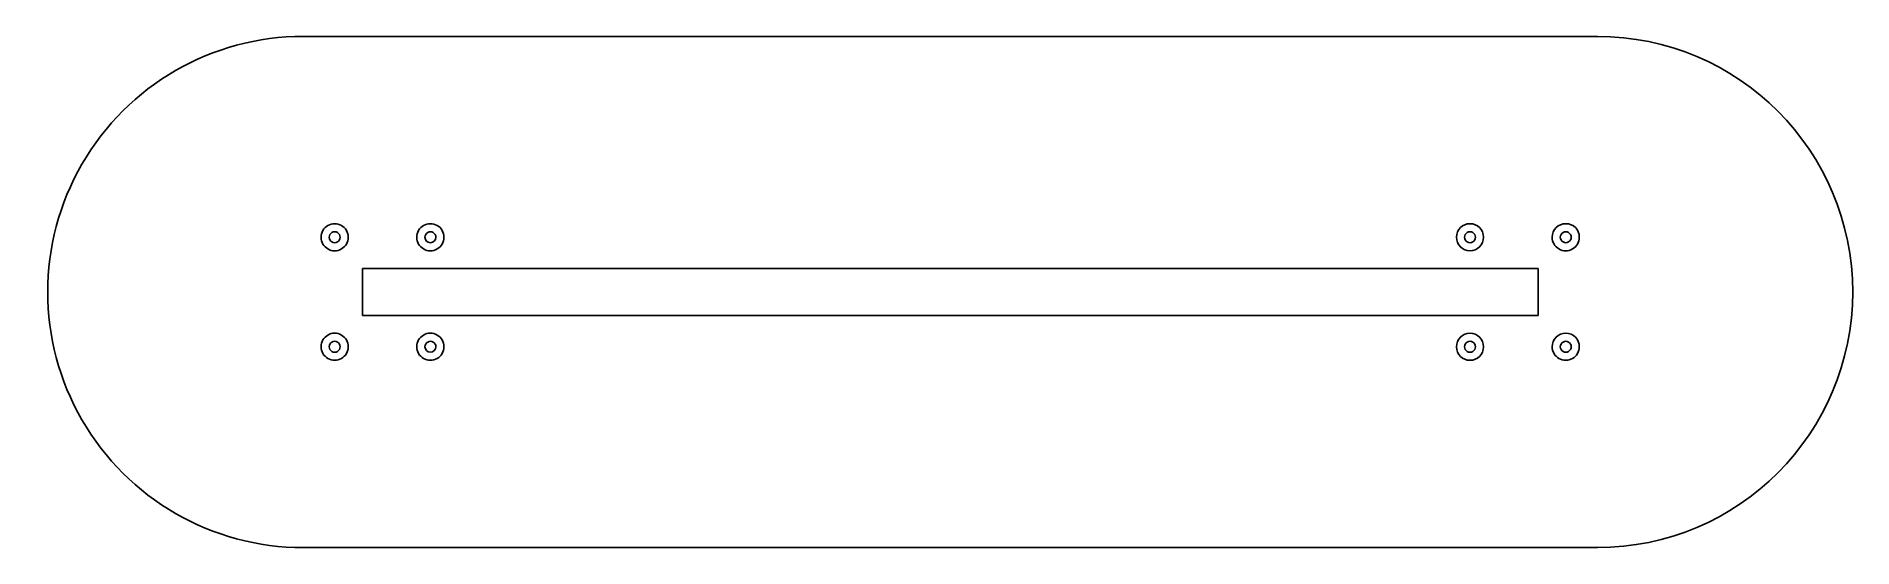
# Model space of a CAD drawing. Extents: x -21 to 245, y 169 to 244.
import ezdxf

# ---------------------------------------------------------------- set-up
doc = ezdxf.new("R2010")
doc.units = 0
doc.layers.add('Layer_1', color=7, linetype='CONTINUOUS')

msp = doc.modelspace()

# ---------------------------------------------------------------- linework, layer by layer
at = {"layer": 'Layer_1', "color": 5}
for p, q in [((18.236876, 243.563598), (207.44883, 243.563598)), ((23.625565, 214.219199), (23.625565, 214.219199)), ((24.808629, 214.219199), (24.808629, 214.219199)), ((37.625569, 214.219199), (37.625569, 214.219199)), ((38.808633, 214.219199), (38.808633, 214.219199)), ((189.625576, 214.219199), (189.625576, 214.219199)), ((190.80864, 214.219199), (190.80864, 214.219199)), ((203.625576, 214.219199), (203.625576, 214.219199)), ((204.80864, 214.219199), (204.80864, 214.219199)), ((26.879442, 202.773234), (26.879442, 209.66517)), ((26.879442, 209.66517), (198.771386, 209.66517)), ((198.771386, 209.66517), (198.771386, 202.773234)), ((198.771386, 202.773234), (26.879442, 202.773234)), ((23.625565, 198.219199), (23.625565, 198.219199)), ((24.808629, 198.219199), (24.808629, 198.219199)), ((37.625569, 198.219199), (37.625569, 198.219199)), ((38.808633, 198.219199), (38.808633, 198.219199)), ((189.625576, 198.219199), (189.625576, 198.219199)), ((190.80864, 198.219199), (190.80864, 198.219199)), ((203.625576, 198.219199), (203.625576, 198.219199)), ((204.80864, 198.219199), (204.80864, 198.219199)), ((207.44852, 168.8748), (18.237194, 168.8748))]:
    msp.add_line(p, q, dxfattribs=at)
for points in [[(-14.118649, 224.896252), (-7.443922, 236.453214), (4.890891, 243.569718), (18.236876, 243.563598)], [(207.44883, 243.563598), (228.066823, 243.55397), (244.77588, 226.837039), (244.775794, 206.219044)], [(-14.11849, 187.541871), (-20.793316, 199.098776), (-20.793376, 213.339289), (-14.118649, 224.896252)], [(20.842502, 214.219199), (20.842502, 214.927679), (21.220471, 215.582342), (21.834034, 215.936582)], [(21.834034, 215.936582), (22.447596, 216.290822), (23.203535, 216.290822), (23.817097, 215.936582)], [(23.817097, 215.936582), (24.430659, 215.582342), (24.808629, 214.927679), (24.808629, 214.219199)], [(34.842506, 214.219199), (34.842506, 214.927679), (35.220475, 215.582342), (35.834038, 215.936582)], [(35.834038, 215.936582), (36.4476, 216.290822), (37.203539, 216.290822), (37.817101, 215.936582)], [(37.817101, 215.936582), (38.430663, 215.582342), (38.808633, 214.927679), (38.808633, 214.219199)], [(186.842513, 214.219199), (186.842513, 215.314414), (187.730361, 216.202262), (188.825576, 216.202262)], [(188.825576, 216.202262), (189.920792, 216.202262), (190.80864, 215.314414), (190.80864, 214.219199)], [(200.842513, 214.219199), (200.842513, 215.314414), (201.730361, 216.202262), (202.825576, 216.202262)], [(202.825576, 216.202262), (203.920792, 216.202262), (204.80864, 215.314414), (204.80864, 214.219199)], [(21.834034, 212.501815), (21.220471, 212.856055), (20.842502, 213.510718), (20.842502, 214.219199)], [(23.817097, 212.501815), (23.203535, 212.147575), (22.447596, 212.147575), (21.834034, 212.501815)], [(22.425565, 214.912019), (22.178044, 214.769113), (22.025565, 214.505011), (22.025565, 214.219199)], [(22.025565, 214.219199), (22.025565, 213.933386), (22.178044, 213.669285), (22.425565, 213.526378)], [(23.225565, 214.912019), (22.978044, 215.054925), (22.673086, 215.054925), (22.425565, 214.912019)], [(22.425565, 213.526378), (22.673086, 213.383472), (22.978044, 213.383472), (23.225565, 213.526378)], [(23.625565, 214.219199), (23.625565, 214.505011), (23.473086, 214.769113), (23.225565, 214.912019)], [(23.225565, 213.526378), (23.473086, 213.669285), (23.625565, 213.933386), (23.625565, 214.219199)], [(24.808629, 214.219199), (24.808629, 213.510718), (24.430659, 212.856055), (23.817097, 212.501815)], [(35.834038, 212.501815), (35.220475, 212.856055), (34.842506, 213.510718), (34.842506, 214.219199)], [(37.817101, 212.501815), (37.203539, 212.147575), (36.4476, 212.147575), (35.834038, 212.501815)], [(36.425569, 214.912019), (36.178048, 214.769113), (36.025569, 214.505011), (36.025569, 214.219199)], [(36.025569, 214.219199), (36.025569, 213.777371), (36.383742, 213.419199), (36.825569, 213.419199)], [(37.225569, 214.912019), (36.978048, 215.054925), (36.67309, 215.054925), (36.425569, 214.912019)], [(36.825569, 213.419199), (37.267397, 213.419199), (37.625569, 213.777371), (37.625569, 214.219199)], [(37.625569, 214.219199), (37.625569, 214.505011), (37.47309, 214.769113), (37.225569, 214.912019)], [(38.808633, 214.219199), (38.808633, 213.510718), (38.430663, 212.856055), (37.817101, 212.501815)], [(188.825576, 212.236135), (187.730361, 212.236135), (186.842513, 213.123983), (186.842513, 214.219199)], [(188.425576, 214.912019), (188.178055, 214.769113), (188.025576, 214.505011), (188.025576, 214.219199)], [(188.025576, 214.219199), (188.025576, 213.933386), (188.178055, 213.669285), (188.425576, 213.526378)], [(189.225576, 214.912019), (188.978055, 215.054925), (188.673097, 215.054925), (188.425576, 214.912019)], [(188.425576, 213.526378), (188.673097, 213.383472), (188.978055, 213.383472), (189.225576, 213.526378)], [(190.80864, 214.219199), (190.80864, 213.123983), (189.920792, 212.236135), (188.825576, 212.236135)], [(189.625576, 214.219199), (189.625576, 214.505011), (189.473097, 214.769113), (189.225576, 214.912019)], [(189.225576, 213.526378), (189.473097, 213.669285), (189.625576, 213.933386), (189.625576, 214.219199)], [(201.834045, 212.501815), (201.220483, 212.856055), (200.842513, 213.510718), (200.842513, 214.219199)], [(203.817108, 212.501815), (203.203546, 212.147575), (202.447607, 212.147575), (201.834045, 212.501815)], [(202.425576, 214.912019), (202.178055, 214.769113), (202.025576, 214.505011), (202.025576, 214.219199)], [(202.025576, 214.219199), (202.025576, 213.933386), (202.178055, 213.669285), (202.425576, 213.526378)], [(203.225576, 214.912019), (202.978055, 215.054925), (202.673097, 215.054925), (202.425576, 214.912019)], [(202.425576, 213.526378), (202.673097, 213.383472), (202.978055, 213.383472), (203.225576, 213.526378)], [(203.625576, 214.219199), (203.625576, 214.505011), (203.473097, 214.769113), (203.225576, 214.912019)], [(203.225576, 213.526378), (203.473097, 213.669285), (203.625576, 213.933386), (203.625576, 214.219199)], [(204.80864, 214.219199), (204.80864, 213.510718), (204.43067, 212.856055), (203.817108, 212.501815)], [(244.775794, 206.219044), (244.775709, 185.601049), (228.066513, 168.884257), (207.44852, 168.8748)], [(20.842502, 198.219199), (20.842502, 198.927679), (21.220471, 199.582342), (21.834034, 199.936582)], [(21.834034, 199.936582), (22.447596, 200.290822), (23.203535, 200.290822), (23.817097, 199.936582)], [(23.817097, 199.936582), (24.430659, 199.582342), (24.808629, 198.927679), (24.808629, 198.219199)], [(34.842506, 198.219199), (34.842506, 198.927679), (35.220475, 199.582342), (35.834038, 199.936582)], [(35.834038, 199.936582), (36.4476, 200.290822), (37.203539, 200.290822), (37.817101, 199.936582)], [(37.817101, 199.936582), (38.430663, 199.582342), (38.808633, 198.927679), (38.808633, 198.219199)], [(186.842513, 198.219199), (186.842513, 199.314414), (187.730361, 200.202262), (188.825576, 200.202262)], [(188.825576, 200.202262), (189.920792, 200.202262), (190.80864, 199.314414), (190.80864, 198.219199)], [(200.842513, 198.219199), (200.842513, 199.314414), (201.730361, 200.202262), (202.825576, 200.202262)], [(202.825576, 200.202262), (203.920792, 200.202262), (204.80864, 199.314414), (204.80864, 198.219199)], [(21.834034, 196.501815), (21.220471, 196.856055), (20.842502, 197.510718), (20.842502, 198.219199)], [(22.425565, 198.912019), (22.178044, 198.769113), (22.025565, 198.505011), (22.025565, 198.219199)], [(22.025565, 198.219199), (22.025565, 197.933386), (22.178044, 197.669285), (22.425565, 197.526378)], [(23.225565, 198.912019), (22.978044, 199.054925), (22.673086, 199.054925), (22.425565, 198.912019)], [(22.425565, 197.526378), (22.673086, 197.383472), (22.978044, 197.383472), (23.225565, 197.526378)], [(23.625565, 198.219199), (23.625565, 198.505011), (23.473086, 198.769113), (23.225565, 198.912019)], [(23.225565, 197.526378), (23.473086, 197.669285), (23.625565, 197.933386), (23.625565, 198.219199)], [(24.808629, 198.219199), (24.808629, 197.510718), (24.430659, 196.856055), (23.817097, 196.501815)], [(35.834038, 196.501815), (35.220475, 196.856055), (34.842506, 197.510718), (34.842506, 198.219199)], [(36.425569, 198.912019), (36.178048, 198.769113), (36.025569, 198.505011), (36.025569, 198.219199)], [(36.025569, 198.219199), (36.025569, 197.777371), (36.383742, 197.419199), (36.825569, 197.419199)], [(37.225569, 198.912019), (36.978048, 199.054925), (36.67309, 199.054925), (36.425569, 198.912019)], [(36.825569, 197.419199), (37.267397, 197.419199), (37.625569, 197.777371), (37.625569, 198.219199)], [(37.625569, 198.219199), (37.625569, 198.505011), (37.47309, 198.769113), (37.225569, 198.912019)], [(38.808633, 198.219199), (38.808633, 197.510718), (38.430663, 196.856055), (37.817101, 196.501815)], [(188.825576, 196.236135), (187.730361, 196.236135), (186.842513, 197.123983), (186.842513, 198.219199)], [(188.425576, 198.912019), (188.178055, 198.769113), (188.025576, 198.505011), (188.025576, 198.219199)], [(188.025576, 198.219199), (188.025576, 197.933386), (188.178055, 197.669285), (188.425576, 197.526378)], [(189.225576, 198.912019), (188.978055, 199.054925), (188.673097, 199.054925), (188.425576, 198.912019)], [(188.425576, 197.526378), (188.673097, 197.383472), (188.978055, 197.383472), (189.225576, 197.526378)], [(190.80864, 198.219199), (190.80864, 197.123983), (189.920792, 196.236135), (188.825576, 196.236135)], [(189.625576, 198.219199), (189.625576, 198.505011), (189.473097, 198.769113), (189.225576, 198.912019)], [(189.225576, 197.526378), (189.473097, 197.669285), (189.625576, 197.933386), (189.625576, 198.219199)], [(201.834045, 196.501815), (201.220483, 196.856055), (200.842513, 197.510718), (200.842513, 198.219199)], [(202.425576, 198.912019), (202.178055, 198.769113), (202.025576, 198.505011), (202.025576, 198.219199)], [(202.025576, 198.219199), (202.025576, 197.933386), (202.178055, 197.669285), (202.425576, 197.526378)], [(203.225576, 198.912019), (202.978055, 199.054925), (202.673097, 199.054925), (202.425576, 198.912019)], [(202.425576, 197.526378), (202.673097, 197.383472), (202.978055, 197.383472), (203.225576, 197.526378)], [(203.625576, 198.219199), (203.625576, 198.505011), (203.473097, 198.769113), (203.225576, 198.912019)], [(203.225576, 197.526378), (203.473097, 197.669285), (203.625576, 197.933386), (203.625576, 198.219199)], [(204.80864, 198.219199), (204.80864, 197.510718), (204.43067, 196.856055), (203.817108, 196.501815)], [(23.817097, 196.501815), (23.203535, 196.147575), (22.447596, 196.147575), (21.834034, 196.501815)], [(37.817101, 196.501815), (37.203539, 196.147575), (36.4476, 196.147575), (35.834038, 196.501815)], [(203.817108, 196.501815), (203.203546, 196.147575), (202.447607, 196.147575), (201.834045, 196.501815)], [(18.237194, 168.8748), (4.891209, 168.868566), (-7.443664, 175.984965), (-14.11849, 187.541871)]]:
    msp.add_open_spline(points, degree=3, dxfattribs=at)

doc.saveas('drawing.dxf')
